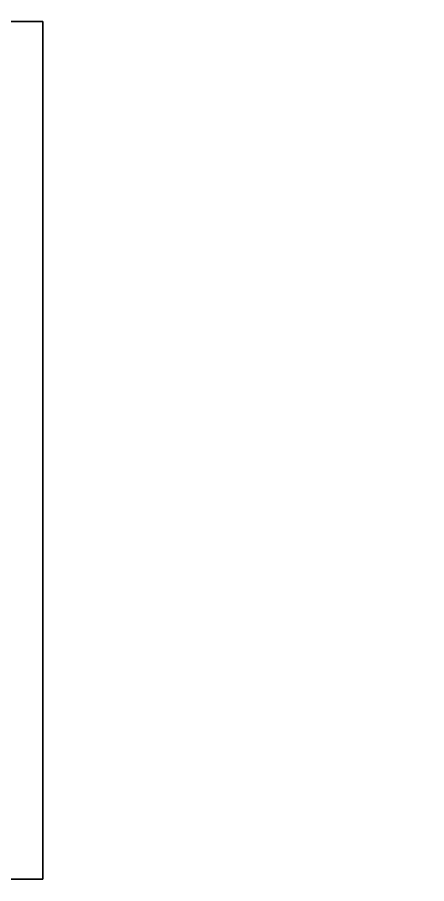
# Model space of a CAD drawing. Extents: x 0 to 2775, y -2341 to 0.
# Drawn here: x 726.4 to 879.4, y -847.6 to -523.7 of the extents above; entities that cross this region are included whole.
import ezdxf

# ---------------------------------------------------------------- set-up
doc = ezdxf.new("R2010")
doc.units = 0
doc.layers.add('LAYER0', color=7, linetype='CONTINUOUS')
doc.layers.add('LAYER86', color=253, linetype='CONTINUOUS')

msp = doc.modelspace()

# ---------------------------------------------------------------- linework, layer by layer
at = {"layer": 'LAYER0', "invisible_edges": 1}
for points in [[(2775, 0), (18, -2341), (18, 0), (2775, 0)], [(18, -2341), (2775, 0), (2775, -2341), (18, -2341)], [(2775, -2341, 5), (18, 0, 5), (18, -2341, 5), (2775, -2341, 5)], [(18, 0, 5), (2775, -2341, 5), (2775, 0, 5), (18, 0, 5)]]:
    msp.add_3dface(points, dxfattribs=at)
at = {"layer": 'LAYER86', "invisible_edges": 1}
for points in [[(718, -525.168, 88), (736, -845.8379, 88), (718, -845.8379, 88), (718, -525.168, 88)], [(736, -845.8379, 88), (718, -525.168, 88), (736, -525.168, 88), (736, -845.8379, 88)], [(736, -525.168, 2462), (718, -845.8379, 2462), (736, -845.8379, 2462), (736, -525.168, 2462)], [(718, -845.8379, 2462), (736, -525.168, 2462), (718, -525.168, 2462), (718, -845.8379, 2462)], [(736, -525.168, 2462), (718, -525.168, 88), (718, -525.168, 2462), (736, -525.168, 2462)], [(718, -525.168, 88), (736, -525.168, 2462), (736, -525.168, 88), (718, -525.168, 88)], [(736, -845.8379, 88), (736, -525.168, 2462), (736, -845.8379, 2462), (736, -845.8379, 88)], [(736, -525.168, 2462), (736, -845.8379, 88), (736, -525.168, 88), (736, -525.168, 2462)], [(736, -845.8379, 88), (718, -845.8379, 2462), (718, -845.8379, 88), (736, -845.8379, 88)], [(718, -845.8379, 2462), (736, -845.8379, 88), (736, -845.8379, 2462), (718, -845.8379, 2462)]]:
    msp.add_3dface(points, dxfattribs=at)

doc.saveas('drawing.dxf')
